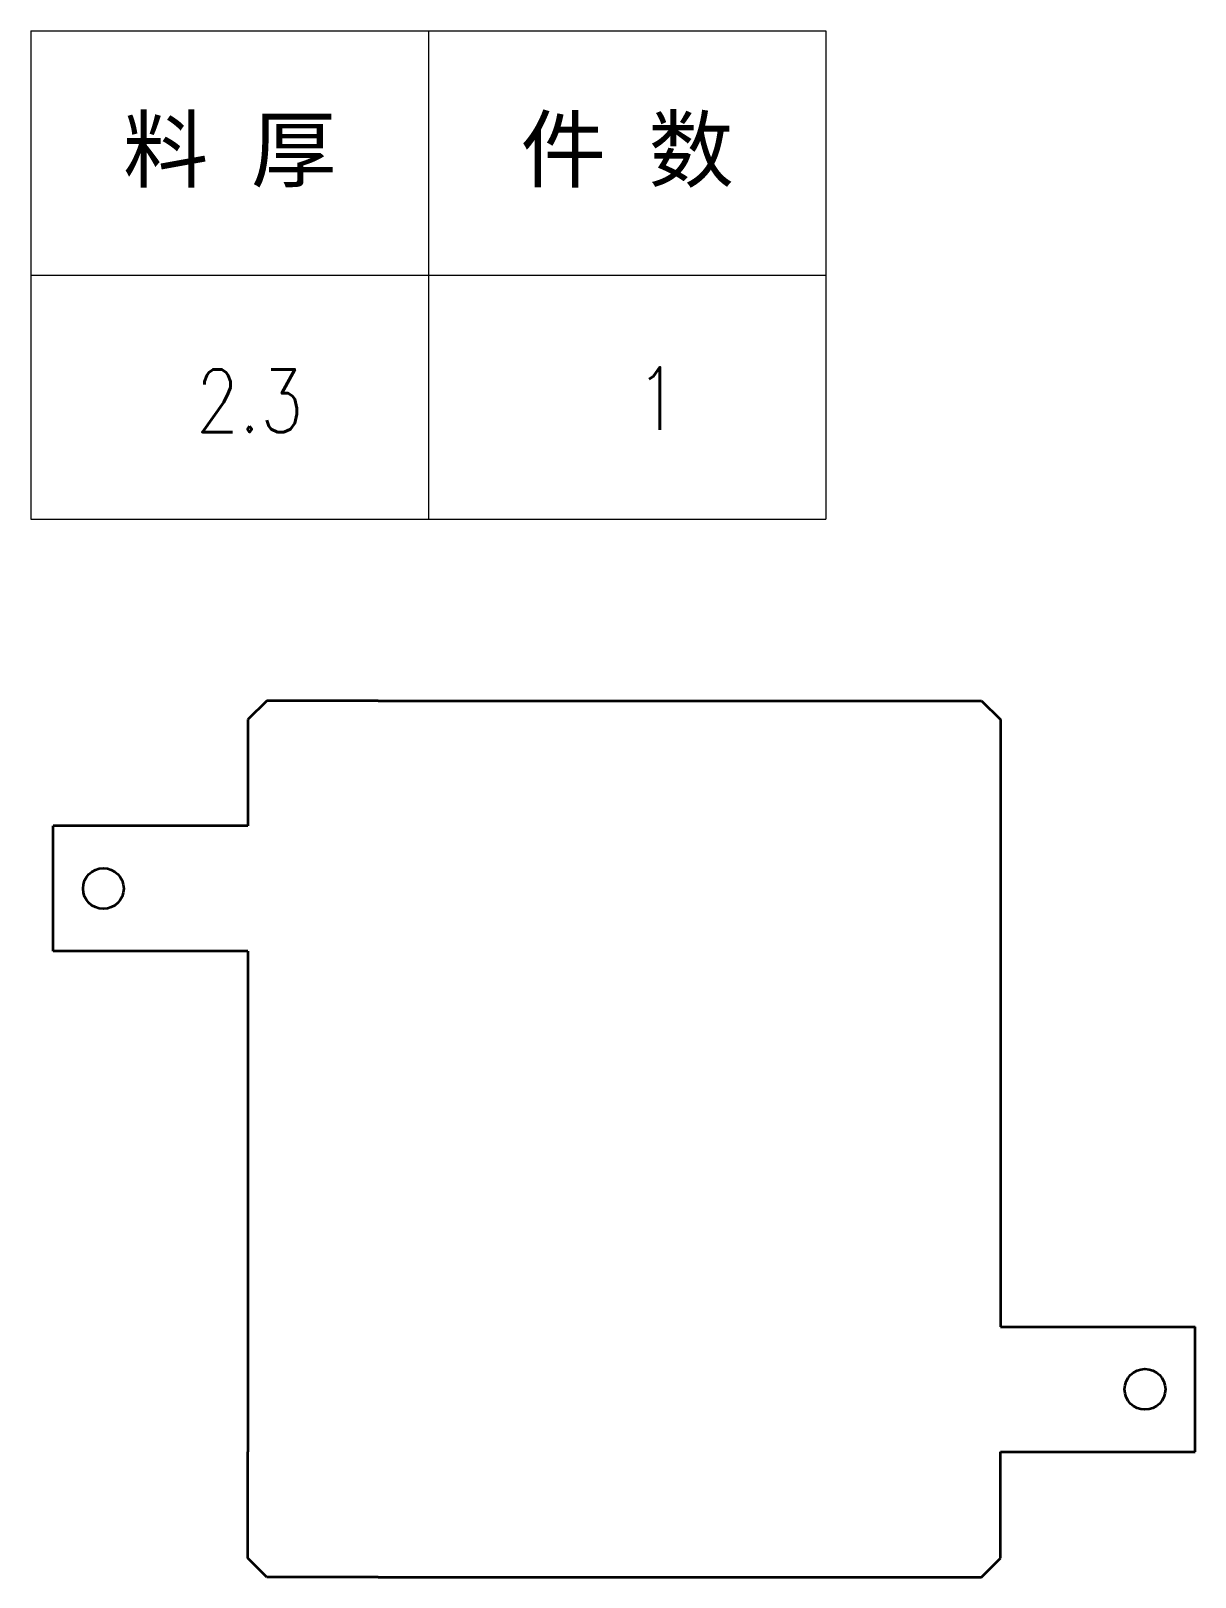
# Model space of a CAD drawing. Header units: millimetres. Extents: x 1333 to 58474, y -42879 to 3618.
# Drawn here: x 54772.3 to 54958.2, y 1053.4 to 1300.4 of the extents above; entities that cross this region are included whole.
import ezdxf
from ezdxf.enums import TextEntityAlignment as Align

# ---------------------------------------------------------------- set-up
doc = ezdxf.new("R2010")
doc.units = ezdxf.units.MM
doc.header["$LTSCALE"] = 0.5
doc.layers.add('标注线', color=3, linetype='Continuous', lineweight=18)
doc.styles.add('DIM', font='romans.shx', dxfattribs={"width": 0.8, "bigfont": 'bigfont.shx'})
doc.styles.get("Standard").update_dxf_attribs({"font": 'simplex.shx'})

# ---------------------------------------------------------------- blocks, each defined once
blk = doc.blocks.new('*T151')
at = {"color": 0, "linetype": 'ByBlock', "lineweight": -2, "transparency": 16777216}
for p, q in [((0, 0), (127, 0)), ((0, 0), (0, -78)), ((63.5, 0), (63.5, -78)), ((127, 0), (127, -78)), ((0, -39), (127, -39)), ((0, -78), (127, -78))]:
    blk.add_line(p, q, dxfattribs=at)
at = {"color": 0, "transparency": 16777216, "char_height": 10, "width": 60.5, "attachment_point": 5}
for s, insert in [('{\\fSimSun|b0|i0|c134|p2;料 厚}', (31.75, -19.5)), ('{\\fSimSun|b0|i0|c134|p2;件 数}', (95.25, -19.5))]:
    blk.add_mtext(s, dxfattribs=dict(at, insert=insert))
blk = doc.blocks.new('拆图参数')
blk.add_blockref('*T151', (-63.5, 78))
at = {"style": 'DIM', "width": 0.8}
blk.add_attdef('6', text='', height=10, dxfattribs=at).set_placement((-37.13, 18.91), align=Align.MIDDLE_LEFT)
blk.add_attdef('1', text='', height=10, dxfattribs=at).set_placement((36.65, 19.27), align=Align.MIDDLE_CENTER)

msp = doc.modelspace()

# ---------------------------------------------------------------- linework, layer by layer
at = {"color": 7, "lineweight": 35}
for p, q in [((54809.945, 1193.394), (54806.945, 1190.394)), ((54827.745, 1193.394), (54809.945, 1193.394)), ((54827.745, 1193.394), (54906.345, 1193.394)), ((54906.345, 1193.394), (54924.145, 1193.394)), ((54924.145, 1193.394), (54927.145, 1190.394)), ((54806.945, 1190.394), (54806.945, 1173.394)), ((54927.145, 1190.394), (54927.145, 1173.394)), ((54775.845, 1153.394), (54775.845, 1173.394)), ((54802.245, 1173.394), (54775.845, 1173.394)), ((54803.245, 1173.394), (54802.245, 1173.394)), ((54806.945, 1173.394), (54803.245, 1173.394)), ((54927.145, 1173.394), (54927.145, 1133.394)), ((54802.245, 1153.394), (54775.845, 1153.394)), ((54803.245, 1153.394), (54802.245, 1153.394)), ((54806.945, 1153.394), (54803.245, 1153.394)), ((54806.945, 1153.394), (54806.945, 1133.394)), ((54806.945, 1133.394), (54806.945, 1073.394)), ((54927.145, 1133.394), (54927.145, 1093.394)), ((54927.145, 1093.394), (54930.845, 1093.394)), ((54928.845, 1093.394), (54929.845, 1093.394)), ((54930.845, 1093.394), (54931.845, 1093.394)), ((54931.845, 1093.394), (54958.245, 1093.394)), ((54958.245, 1073.394), (54958.245, 1093.394)), ((54806.945, 1056.394), (54806.945, 1073.394)), ((54927.145, 1073.394), (54930.845, 1073.394)), ((54927.145, 1056.394), (54927.145, 1073.394)), ((54928.845, 1073.394), (54929.845, 1073.394)), ((54930.845, 1073.394), (54931.845, 1073.394)), ((54931.845, 1073.394), (54958.245, 1073.394)), ((54809.945, 1053.394), (54806.945, 1056.394)), ((54924.145, 1053.394), (54927.145, 1056.394)), ((54827.745, 1053.394), (54809.945, 1053.394)), ((54827.745, 1053.394), (54906.345, 1053.394)), ((54906.345, 1053.394), (54924.145, 1053.394))]:
    msp.add_line(p, q, dxfattribs=at)
for centre in [(54783.845, 1163.394), (54950.245, 1083.394)]:
    msp.add_circle(centre, 3.25, dxfattribs=at)

# ---------------------------------------------------------------- block references
at = {"layer": '标注线'}
msp.add_blockref('拆图参数', (54835.772, 1222.417), dxfattribs=at).add_auto_attribs({'1': '1', '6': '2.3'})

doc.saveas('drawing.dxf')
